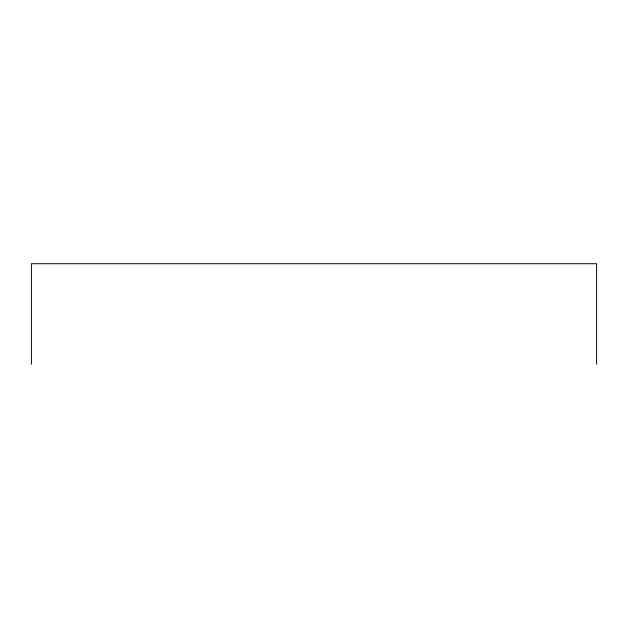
<?xml version="1.0" encoding="UTF-8"?>
<svg xmlns="http://www.w3.org/2000/svg" width="628" height="628" viewBox="0 0 628 628"><rect width="100%" height="100%" fill="white"/><g stroke="black" fill="none" stroke-linecap="round" stroke-linejoin="round"><path stroke-width="0.94" d="M596.6 364.287L596.6 263.713L31.4 263.713L31.4 364.287"/></g></svg>
